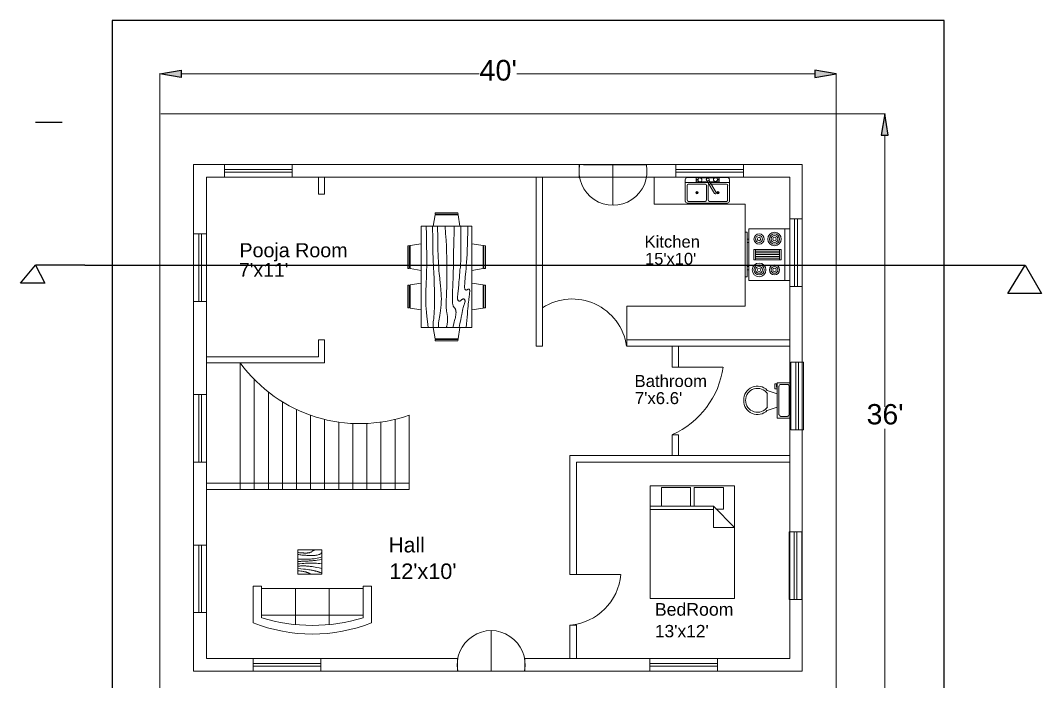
# Model space of a CAD drawing. Header units: inches. Extents: x 10096 to 11008, y 5064 to 5575.
# Drawn here: x 10095.6 to 10353.3, y 5162.3 to 5329.2 of the extents above; entities that cross this region are included whole.
import ezdxf
from ezdxf.xclip import XClip

# ---------------------------------------------------------------- set-up
doc = ezdxf.new("R2010")
doc.units = ezdxf.units.IN
doc.header["$XCLIPFRAME"] = 2
doc.layers.get('0').update_dxf_attribs({"true_color": 0xe7f0ff})
doc.styles.add('Arial$001', font='arial.ttf', dxfattribs={"height": 6.403896})

# ---------------------------------------------------------------- blocks, each defined once
blk = doc.blocks.new('MF13B4E00')
at = {"color": 7, "linetype": 'Continuous', "lineweight": 20, "true_color": 0x000007}
blk.add_lwpolyline([(0, 280.99), (209.9, 280.99), (209.9, 15.89), (0, 15.89)], close=True, dxfattribs=at)
for points in [[(0, 86.45), (209.9, 86.45), (209.9, 86.45)], [(104.9, 86.45), (104.9, 15.89), (104.9, 15.89)], [(0, 61.15), (104.06, 61.15), (104.06, 61.15)], [(0, 41.38), (104.9, 41.38), (104.9, 41.38)]]:
    blk.add_lwpolyline(points, dxfattribs=at)

msp = doc.modelspace()

# ---------------------------------------------------------------- hatches: boundary and pattern name
at = {"true_color": 0x000007}
for points in [[(10136.2, 5316.67), (10136.2, 5314.85), (10130.82, 5315.73)], [(10296.04, 5316.67), (10296.04, 5314.85), (10301.45, 5315.73)], [(10312.82, 5300.24), (10314.59, 5300.24), (10313.69, 5305.62)]]:
    msp.add_hatch(color=7, dxfattribs=at).paths.add_polyline_path(points)

# ---------------------------------------------------------------- linework, layer by layer
for p, q in [((10106.14, 5303.48), (10099.43, 5303.48)), ((10095.64, 5262.89), (10099.43, 5267.48)), ((10106.14, 5267.48), (10099.43, 5267.48)), ((10099.43, 5267.48), (10101.8, 5262.89)), ((10111.89, 5267.48), (10106.14, 5267.48)), ((10111.89, 5267.48), (10349.14, 5267.48)), ((10344.72, 5260.32), (10349.14, 5267.48)), ((10349.14, 5267.48), (10353.27, 5260.32)), ((10101.8, 5262.89), (10095.64, 5262.89)), ((10353.27, 5260.32), (10344.72, 5260.32))]:
    msp.add_line(p, q)
at = {"color": 7, "linetype": 'Continuous', "lineweight": -2, "true_color": 0x000007}
for points in [[(10136.2, 5316.67), (10136.2, 5314.85), (10130.82, 5315.73)], [(10296.04, 5316.67), (10296.04, 5314.85), (10301.45, 5315.73)], [(10312.82, 5300.24), (10314.59, 5300.24), (10313.69, 5305.62)]]:
    msp.add_lwpolyline(points, close=True, dxfattribs=at)
at = {"color": 7, "linetype": 'Continuous', "lineweight": 20, "true_color": 0x000007}
for points in [[(10130.82, 5305.65), (10130.82, 5315.83), (10130.82, 5315.83)], [(10136.2, 5315.73), (10211.42, 5315.73), (10211.42, 5315.73)], [(10296.04, 5315.73), (10220.87, 5315.73), (10220.87, 5315.73)], [(10301.45, 5305.65), (10301.45, 5315.83), (10301.45, 5315.83)], [(10130.82, 5152.18), (10130.82, 5305.62), (10130.82, 5305.62)], [(10131.09, 5305.62), (10301.45, 5305.62), (10301.45, 5305.62)], [(10301.45, 5305.62), (10301.45, 5152.18), (10301.45, 5152.18)], [(10301.45, 5305.62), (10313.78, 5305.62), (10313.78, 5305.62)], [(10313.69, 5300.24), (10313.69, 5231.7), (10313.69, 5231.7)], [(10139.34, 5292.83), (10292.9, 5292.83), (10292.9, 5292.83)], [(10139.34, 5164.97), (10139.34, 5292.83), (10139.34, 5292.83)], [(10236.62, 5292.73), (10236.62, 5289.52), (10236.62, 5289.52)], [(10236.7, 5292.73), (10236.62, 5292.73), (10236.62, 5292.73)], [(10237.68, 5292.73), (10252.58, 5292.73), (10252.58, 5292.73)], [(10245.14, 5292.73), (10245.12, 5292.75), (10245.14, 5289.52)], [(10253.69, 5292.73), (10245.14, 5292.73), (10245.14, 5292.73)], [(10292.9, 5292.83), (10292.9, 5164.97), (10292.9, 5164.97)], [(10142.55, 5289.66), (10192.91, 5289.66), (10192.91, 5289.66)], [(10142.55, 5168.18), (10142.55, 5289.66), (10142.55, 5289.66)], [(10170.81, 5285.37), (10170.81, 5289.66), (10170.81, 5289.66)], [(10170.81, 5289.66), (10170.81, 5285.37), (10172.38, 5285.37)], [(10172.38, 5285.37), (10172.38, 5289.66), (10172.38, 5289.66)], [(10192.91, 5289.66), (10209.77, 5289.66), (10209.77, 5289.66)], [(10209.77, 5289.66), (10289.72, 5289.66), (10289.72, 5289.66)], [(10225.78, 5289.66), (10225.78, 5247.01), (10225.78, 5247.01)], [(10227.39, 5289.66), (10227.39, 5248.61), (10227.39, 5248.61)], [(10245.14, 5289.52), (10245.14, 5282.58), (10245.14, 5282.58)], [(10248.65, 5248.61), (10248.65, 5257.12), (10278.51, 5257.12), (10278.51, 5282.87), (10255.54, 5282.87), (10255.54, 5289.66)], [(10263.85, 5289.56), (10274.06, 5289.56), (10274.06, 5289.56)], [(10269.01, 5288.5), (10266.1, 5288.5), (10266.1, 5289.47), (10271.9, 5289.47), (10271.94, 5288.5), (10269.57, 5288.5)], [(10289.72, 5289.66), (10289.72, 5168.18), (10289.72, 5168.18)], [(10263.39, 5283.55), (10263.39, 5289.09), (10263.39, 5289.09)], [(10263.39, 5288.33), (10274.52, 5288.33), (10274.52, 5288.33)], [(10263.85, 5283.85), (10263.85, 5287.57), (10263.85, 5287.57)], [(10264.15, 5287.87), (10268.43, 5287.87), (10268.43, 5287.87)], [(10266.61, 5289.09), (10266.31, 5289.09), (10266.31, 5288.88), (10266.61, 5288.88)], [(10268.73, 5283.85), (10268.73, 5287.57), (10268.73, 5287.57)], [(10268.93, 5288.63), (10270.75, 5285.5), (10270.75, 5285.5)], [(10269.19, 5287.57), (10269.19, 5283.85), (10269.19, 5283.85)], [(10271.18, 5285.75), (10269.36, 5288.88), (10269.36, 5288.88)], [(10269.49, 5287.87), (10273.76, 5287.87), (10273.76, 5287.87)], [(10271.39, 5289.14), (10271.69, 5289.14), (10271.69, 5288.88)], [(10271.69, 5288.88), (10271.39, 5288.88), (10271.39, 5288.88)], [(10274.06, 5287.57), (10274.06, 5283.85), (10274.06, 5283.85)], [(10274.52, 5289.09), (10274.52, 5283.55), (10274.52, 5283.55)], [(10274.06, 5283.09), (10263.85, 5283.09), (10263.85, 5283.09)], [(10268.43, 5283.55), (10264.15, 5283.55), (10264.15, 5283.55)], [(10273.76, 5283.55), (10269.49, 5283.55), (10269.49, 5283.55)], [(10206.51, 5277.28), (10206.08, 5280.16), (10200.24, 5280.16), (10199.78, 5277.28)], [(10200.32, 5280.67), (10200.24, 5280.33), (10206.05, 5280.33), (10206, 5280.67)], [(10206, 5280.67), (10200.32, 5280.67), (10200.32, 5280.67)], [(10196.77, 5277.28), (10196.77, 5251.71), (10209.55, 5251.71)], [(10209.55, 5277.28), (10196.77, 5277.28), (10196.77, 5277.28)], [(10197.99, 5277.28), (10198.07, 5275.21), (10198.12, 5273.38), (10198.12, 5271.86), (10198.17, 5270.6), (10198.17, 5269.49), (10198.17, 5268.51), (10198.17, 5267.7), (10198.17, 5266.94), (10198.12, 5266.26), (10198.12, 5265.59), (10198.12, 5265.01), (10198.07, 5264.41), (10198.07, 5263.9), (10198.04, 5263.39), (10198.04, 5262.89), (10197.99, 5262.46), (10197.99, 5262), (10197.96, 5261.57), (10197.96, 5261.18), (10197.91, 5260.77), (10197.91, 5260.34), (10197.91, 5259.91), (10197.91, 5259.45), (10197.91, 5258.98), (10197.91, 5258.47), (10197.96, 5257.89), (10197.96, 5257.25), (10198.04, 5256.44), (10198.12, 5255.56), (10198.21, 5254.45), (10198.37, 5253.18), (10198.55, 5251.71)], [(10199.61, 5277.28), (10199.69, 5273.89), (10199.73, 5271.06), (10199.81, 5268.76), (10199.86, 5266.91), (10199.91, 5265.42), (10199.99, 5264.2), (10200.02, 5263.22), (10200.02, 5262.33), (10200.07, 5261.57), (10200.11, 5260.85), (10200.11, 5260.18), (10200.11, 5259.58), (10200.11, 5259.03), (10200.11, 5258.47), (10200.11, 5258.01), (10200.11, 5257.55), (10200.11, 5257.12), (10200.07, 5256.73), (10200.07, 5256.35), (10200.02, 5256.02), (10200.02, 5255.68), (10199.99, 5255.3), (10199.99, 5254.96), (10199.94, 5254.62), (10199.91, 5254.24), (10199.91, 5253.91), (10199.86, 5253.53), (10199.81, 5253.14), (10199.81, 5252.76), (10199.81, 5252.42), (10199.78, 5252.09), (10199.78, 5251.71)], [(10200.84, 5277.28), (10200.92, 5274.15), (10200.97, 5271.66), (10201.05, 5269.65), (10201.13, 5268.08), (10201.17, 5266.91), (10201.22, 5266.02), (10201.3, 5265.3), (10201.35, 5264.74), (10201.43, 5264.2), (10201.46, 5263.68), (10201.51, 5263.22), (10201.55, 5262.79), (10201.6, 5262.38), (10201.65, 5262), (10201.68, 5261.61), (10201.73, 5261.23), (10201.73, 5260.85), (10201.76, 5260.51), (10201.81, 5260.18), (10201.81, 5259.8), (10201.81, 5259.45), (10201.84, 5259.12), (10201.84, 5258.74), (10201.81, 5258.39), (10201.81, 5258.01), (10201.81, 5257.63), (10201.76, 5257.25), (10201.73, 5256.92), (10201.68, 5256.54), (10201.65, 5256.19), (10201.6, 5255.86), (10201.55, 5255.51), (10201.51, 5255.21), (10201.46, 5254.91), (10201.43, 5254.67), (10201.38, 5254.42), (10201.35, 5254.15), (10201.3, 5253.94), (10201.25, 5253.69), (10201.22, 5253.48), (10201.17, 5253.26), (10201.13, 5253.01), (10201.13, 5252.8), (10201.08, 5252.6), (10201.08, 5252.33), (10201.13, 5252.12), (10201.13, 5251.92), (10201.22, 5251.71)], [(10202.79, 5277.28), (10202.9, 5275.46), (10203.04, 5273.77), (10203.12, 5272.2), (10203.17, 5270.8), (10203.2, 5269.49), (10203.25, 5268.3), (10203.25, 5267.21), (10203.25, 5266.18), (10203.25, 5265.25), (10203.25, 5264.41), (10203.25, 5263.6), (10203.25, 5262.89), (10203.2, 5262.16), (10203.2, 5261.53), (10203.17, 5260.94), (10203.17, 5260.39), (10203.12, 5259.83), (10203.12, 5259.33), (10203.09, 5258.82), (10203.09, 5258.39), (10203.09, 5257.93), (10203.09, 5257.55), (10203.09, 5257.16), (10203.09, 5256.83), (10203.09, 5256.54), (10203.12, 5256.27), (10203.12, 5256.02), (10203.17, 5255.78), (10203.2, 5255.56), (10203.25, 5255.35), (10203.28, 5255.18), (10203.28, 5254.96), (10203.33, 5254.8), (10203.37, 5254.62), (10203.37, 5254.45), (10203.42, 5254.29), (10203.42, 5254.12), (10203.42, 5253.94), (10203.42, 5253.74), (10203.42, 5253.56), (10203.42, 5253.36), (10203.37, 5253.14), (10203.37, 5252.93), (10203.33, 5252.71), (10203.28, 5252.55), (10203.28, 5252.38), (10203.25, 5252.2), (10203.2, 5252.09), (10203.2, 5252), (10203.17, 5251.95), (10203.17, 5251.92), (10203.17, 5251.87), (10203.17, 5251.82), (10203.17, 5251.79), (10203.17, 5251.71)], [(10205.1, 5277.28), (10205.07, 5275.41), (10205.02, 5273.77), (10204.99, 5272.32), (10204.94, 5271.06), (10204.94, 5269.95), (10204.94, 5268.98), (10204.91, 5268.08), (10204.91, 5267.32), (10204.91, 5266.61), (10204.86, 5265.97), (10204.86, 5265.34), (10204.86, 5264.79), (10204.82, 5264.25), (10204.82, 5263.73), (10204.77, 5263.22), (10204.77, 5262.76), (10204.72, 5262.24), (10204.72, 5261.78), (10204.69, 5261.27), (10204.69, 5260.8), (10204.64, 5260.39), (10204.64, 5259.96), (10204.64, 5259.53), (10204.64, 5259.2), (10204.64, 5258.85), (10204.64, 5258.52), (10204.64, 5258.27), (10204.69, 5258.01), (10204.69, 5257.79), (10204.72, 5257.59), (10204.77, 5257.41), (10204.82, 5257.25), (10204.86, 5257.12), (10204.91, 5257), (10204.99, 5256.92), (10205.02, 5256.83), (10205.07, 5256.73), (10205.15, 5256.65), (10205.2, 5256.57), (10205.29, 5256.49), (10205.32, 5256.4), (10205.37, 5256.32), (10205.4, 5256.24), (10205.45, 5256.16), (10205.48, 5256.06), (10205.53, 5255.94), (10205.53, 5255.81), (10205.53, 5255.68), (10205.58, 5255.56), (10205.58, 5255.38), (10205.53, 5255.26), (10205.53, 5255.1), (10205.53, 5254.91), (10205.48, 5254.72), (10205.45, 5254.53), (10205.4, 5254.37), (10205.37, 5254.15), (10205.32, 5253.94), (10205.24, 5253.74), (10205.15, 5253.44), (10205.07, 5253.14), (10204.99, 5252.71), (10204.91, 5252.3), (10204.77, 5251.71)], [(10206.72, 5277.28), (10206.76, 5274.83), (10206.76, 5272.75), (10206.76, 5271.06), (10206.76, 5269.7), (10206.72, 5268.56), (10206.68, 5267.67), (10206.64, 5266.91), (10206.54, 5266.23), (10206.51, 5265.55), (10206.46, 5264.96), (10206.43, 5264.36), (10206.34, 5263.77), (10206.29, 5263.27), (10206.26, 5262.76), (10206.21, 5262.29), (10206.16, 5261.86), (10206.13, 5261.45), (10206.08, 5261.07), (10206.05, 5260.72), (10206, 5260.42), (10205.96, 5260.13), (10205.96, 5259.88), (10205.91, 5259.66), (10205.91, 5259.45), (10205.91, 5259.28), (10205.91, 5259.12), (10205.91, 5258.98), (10205.91, 5258.85), (10205.96, 5258.77), (10206, 5258.69), (10206, 5258.6), (10206.05, 5258.55), (10206.08, 5258.52), (10206.16, 5258.47), (10206.21, 5258.44), (10206.26, 5258.39), (10206.34, 5258.39), (10206.38, 5258.39), (10206.46, 5258.39), (10206.54, 5258.39), (10206.59, 5258.44), (10206.68, 5258.47), (10206.72, 5258.52), (10206.81, 5258.55), (10206.84, 5258.6), (10206.94, 5258.69), (10207.02, 5258.74), (10207.06, 5258.77), (10207.14, 5258.82), (10207.19, 5258.85), (10207.27, 5258.85), (10207.32, 5258.9), (10207.4, 5258.9), (10207.44, 5258.9), (10207.52, 5258.9), (10207.57, 5258.85), (10207.6, 5258.82), (10207.65, 5258.77), (10207.73, 5258.69), (10207.73, 5258.6), (10207.78, 5258.52), (10207.82, 5258.44), (10207.82, 5258.36), (10207.82, 5258.22), (10207.78, 5258.14), (10207.73, 5258.01), (10207.7, 5257.84), (10207.65, 5257.68), (10207.6, 5257.5), (10207.52, 5257.3), (10207.44, 5257.03), (10207.35, 5256.73), (10207.27, 5256.4), (10207.19, 5255.97), (10207.11, 5255.51), (10206.97, 5254.96), (10206.84, 5254.32), (10206.72, 5253.61), (10206.54, 5252.71), (10206.34, 5251.71)], [(10208.49, 5277.28), (10208.49, 5275.59), (10208.46, 5274.02), (10208.41, 5272.62), (10208.38, 5271.36), (10208.33, 5270.2), (10208.25, 5269.14), (10208.2, 5268.22), (10208.11, 5267.32), (10208.08, 5266.53), (10208, 5265.8), (10207.95, 5265.12), (10207.87, 5264.49), (10207.82, 5263.95), (10207.78, 5263.43), (10207.73, 5263), (10207.73, 5262.62), (10207.7, 5262.33), (10207.7, 5262.08), (10207.7, 5261.86), (10207.7, 5261.7), (10207.73, 5261.53), (10207.78, 5261.45), (10207.78, 5261.35), (10207.82, 5261.27), (10207.87, 5261.23), (10207.95, 5261.18), (10208, 5261.18), (10208.03, 5261.15), (10208.11, 5261.15), (10208.16, 5261.15), (10208.2, 5261.18), (10208.28, 5261.18), (10208.33, 5261.23), (10208.38, 5261.23), (10208.41, 5261.27), (10208.49, 5261.32), (10208.54, 5261.35), (10208.58, 5261.35), (10208.63, 5261.4), (10208.66, 5261.4), (10208.71, 5261.4), (10208.76, 5261.4), (10208.79, 5261.4), (10208.84, 5261.4), (10208.88, 5261.35), (10208.93, 5261.32), (10208.93, 5261.27), (10208.96, 5261.23), (10208.96, 5261.15), (10209.01, 5261.1), (10209.01, 5261.02), (10209.01, 5260.94), (10209.01, 5260.8), (10209.01, 5260.67), (10208.96, 5260.51), (10208.96, 5260.34), (10208.93, 5260.13), (10208.93, 5259.91), (10208.88, 5259.61), (10208.84, 5259.33), (10208.79, 5258.98), (10208.76, 5258.6), (10208.66, 5258.14), (10208.63, 5257.68), (10208.58, 5257.08), (10208.49, 5256.49), (10208.46, 5255.81), (10208.41, 5255.1), (10208.33, 5254.32), (10208.25, 5253.48), (10208.2, 5252.63), (10208.11, 5251.71)], [(10209.55, 5251.71), (10209.55, 5277.28), (10209.55, 5277.28)], [(10288.46, 5276.6), (10288.46, 5263.6), (10288.46, 5263.6)], [(10279.4, 5274.02), (10278.97, 5274.02), (10278.97, 5274.02)], [(10193.75, 5266.56), (10193.75, 5272.37), (10193.37, 5272.32), (10193.37, 5266.64)], [(10193.94, 5272.42), (10196.77, 5272.83), (10196.77, 5272.83)], [(10193.94, 5272.42), (10193.94, 5266.56), (10193.94, 5266.56)], [(10209.55, 5272.83), (10212.4, 5272.42), (10212.4, 5266.56)], [(10212.56, 5266.56), (10212.56, 5272.37), (10212.56, 5272.37)], [(10212.95, 5272.32), (10212.56, 5272.37), (10212.56, 5272.37)], [(10212.95, 5272.32), (10212.95, 5266.64), (10212.95, 5266.64)], [(10278.97, 5273.13), (10279.4, 5273.13), (10279.4, 5273.13)], [(10281.14, 5268.81), (10281.14, 5271.39), (10281.14, 5271.39)], [(10287.19, 5271.39), (10287.19, 5268.81), (10287.19, 5268.81)], [(10281.14, 5270.98), (10287.19, 5270.98), (10287.19, 5270.98)], [(10287.19, 5270.55), (10281.14, 5270.55), (10281.14, 5270.55)], [(10281.14, 5270.12), (10287.19, 5270.12), (10287.19, 5270.12)], [(10287.19, 5269.65), (10281.14, 5269.65), (10281.14, 5269.65)], [(10281.14, 5269.24), (10287.19, 5269.24), (10287.19, 5269.24)], [(10193.75, 5266.56), (10193.37, 5266.64), (10193.37, 5266.64)], [(10196.77, 5266.1), (10193.94, 5266.56), (10193.94, 5266.56)], [(10209.55, 5266.1), (10212.4, 5266.56), (10212.4, 5266.56)], [(10212.56, 5266.56), (10212.95, 5266.64), (10212.95, 5266.64)], [(10278.97, 5267.07), (10279.4, 5267.07), (10279.4, 5267.07)], [(10279.4, 5266.23), (10278.97, 5266.23), (10278.97, 5266.23)], [(10193.75, 5256.65), (10193.75, 5262.41), (10193.37, 5262.38), (10193.37, 5256.7)], [(10193.94, 5262.46), (10196.77, 5262.92), (10196.77, 5262.92)], [(10193.94, 5262.46), (10193.94, 5256.62), (10193.94, 5256.62)], [(10212.4, 5262.46), (10209.55, 5262.92), (10209.55, 5262.92)], [(10212.4, 5262.46), (10212.4, 5256.62), (10212.4, 5256.62)], [(10212.56, 5256.65), (10212.56, 5262.41), (10212.95, 5262.38), (10212.95, 5256.7)], [(10227.39, 5247.01), (10227.39, 5259.8), (10227.39, 5259.8)], [(10193.75, 5256.65), (10193.37, 5256.7), (10193.37, 5256.7)], [(10196.77, 5256.16), (10193.94, 5256.62), (10193.94, 5256.62)], [(10209.55, 5256.16), (10212.4, 5256.62), (10212.4, 5256.62)], [(10212.56, 5256.65), (10212.95, 5256.7), (10212.95, 5256.7)], [(10199.78, 5251.74), (10200.24, 5248.86), (10200.24, 5248.86)], [(10206.08, 5248.86), (10206.51, 5251.74), (10206.51, 5251.74)], [(10170.81, 5244.33), (10170.81, 5248.61), (10170.81, 5248.61)], [(10170.81, 5244.33), (10170.81, 5248.61), (10172.38, 5248.61)], [(10172.38, 5242.77), (10172.38, 5248.61), (10172.38, 5248.61)], [(10206.08, 5248.86), (10200.24, 5248.86), (10200.24, 5248.86)], [(10200.24, 5248.69), (10206.05, 5248.69), (10206, 5248.36), (10200.32, 5248.36)], [(10200.24, 5248.69), (10200.32, 5248.36), (10200.32, 5248.36)], [(10227.39, 5248.61), (10227.39, 5247.01), (10227.39, 5247.01)], [(10248.65, 5248.61), (10289.72, 5248.61), (10289.72, 5248.61)], [(10248.65, 5247.01), (10248.65, 5248.61), (10248.65, 5248.61)], [(10225.78, 5247.01), (10227.39, 5247.01), (10227.39, 5247.01)], [(10248.65, 5247.01), (10289.72, 5247.01), (10289.72, 5247.01)], [(10260.08, 5241.71), (10260.08, 5247.01), (10260.08, 5247.01)], [(10260.08, 5241.71), (10261.7, 5241.71), (10261.7, 5247.01)], [(10261.7, 5241.71), (10261.7, 5247.01), (10261.7, 5247.01)], [(10142.55, 5244.33), (10170.81, 5244.33), (10170.81, 5244.33)], [(10142.55, 5242.77), (10172.38, 5242.77), (10172.38, 5242.77)], [(10151.07, 5242.77), (10151.07, 5210.79), (10151.07, 5210.79)], [(10260.08, 5241.71), (10272.86, 5241.71), (10272.86, 5241.71)], [(10154.63, 5238.57), (10154.63, 5210.79), (10154.63, 5210.79)], [(10158.19, 5235.39), (10158.19, 5210.79), (10158.19, 5210.79)], [(10286.6, 5234.98), (10284.05, 5235.82), (10284.05, 5235.82)], [(10285.95, 5236.24), (10285.95, 5237.51), (10285.95, 5237.51)], [(10285.95, 5237.51), (10286.38, 5237.51), (10286.38, 5237.51)], [(10286.6, 5236.24), (10285.95, 5236.24), (10285.95, 5236.24)], [(10286.38, 5237.51), (10286.38, 5236.67), (10286.38, 5236.67)], [(10286.38, 5236.67), (10286.6, 5236.67), (10286.6, 5236.67)], [(10287.01, 5236.88), (10287.01, 5229.69), (10287.01, 5229.69)], [(10289.13, 5237.3), (10287.44, 5237.3), (10287.44, 5237.3)], [(10289.56, 5229.69), (10289.56, 5236.88), (10289.56, 5236.88)], [(10161.74, 5232.95), (10161.74, 5210.79), (10161.74, 5210.79)], [(10284.05, 5231.59), (10284.05, 5234.98), (10284.05, 5234.98)], [(10165.3, 5230.99), (10165.3, 5210.79), (10165.3, 5210.79)], [(10286.6, 5231.59), (10284.05, 5230.75), (10284.05, 5230.75)], [(10168.86, 5229.55), (10168.86, 5210.79), (10168.86, 5210.79)], [(10172.38, 5210.79), (10172.38, 5228.5), (10172.38, 5228.5)], [(10172.38, 5228.5), (10172.38, 5210.79), (10172.38, 5210.79)], [(10175.94, 5227.82), (10175.94, 5210.79), (10175.94, 5210.79)], [(10179.49, 5227.47), (10179.49, 5210.79), (10179.49, 5210.79)], [(10183.05, 5227.47), (10183.05, 5210.79), (10183.05, 5210.79)], [(10186.61, 5227.82), (10186.61, 5210.79), (10186.61, 5210.79)], [(10190.17, 5228.5), (10190.17, 5210.79), (10190.17, 5210.79)], [(10193.72, 5229.55), (10193.72, 5210.79), (10193.72, 5210.79)], [(10287.44, 5229.26), (10289.13, 5229.26), (10289.13, 5229.26)], [(10313.69, 5157.59), (10313.69, 5226.13), (10313.69, 5226.13)], [(10289.72, 5219.35), (10260.08, 5219.35), (10260.08, 5224.64)], [(10260.08, 5224.64), (10261.7, 5224.64), (10261.7, 5224.64)], [(10261.7, 5219.35), (10261.7, 5224.64), (10261.7, 5224.64)], [(10261.7, 5219.35), (10261.7, 5224.64), (10261.7, 5224.64)], [(10234.29, 5219.35), (10234.29, 5189.35), (10234.29, 5189.35)], [(10289.72, 5219.35), (10234.29, 5219.35), (10234.29, 5219.35)], [(10235.91, 5217.74), (10235.91, 5189.35), (10235.91, 5189.35)], [(10289.72, 5217.74), (10235.91, 5217.74), (10235.91, 5217.74)], [(10185.17, 5212.4), (10142.55, 5212.4), (10142.55, 5212.4)], [(10185.17, 5212.4), (10193.72, 5212.4), (10193.72, 5212.4)], [(10185.17, 5210.79), (10142.55, 5210.79), (10142.55, 5210.79)], [(10185.17, 5210.79), (10193.72, 5210.79), (10193.72, 5210.79)], [(10275.84, 5183.3), (10254.53, 5183.3), (10254.53, 5211.72)], [(10254.53, 5211.72), (10275.84, 5211.72), (10275.84, 5183.3)], [(10257.36, 5206.59), (10257.36, 5211.31), (10264.74, 5211.31), (10264.74, 5206.59)], [(10265.59, 5206.59), (10265.59, 5211.31), (10273, 5211.31), (10273, 5205.88), (10271.13, 5205.88)], [(10254.53, 5206.59), (10270.47, 5206.59), (10270.47, 5206.59)], [(10270.47, 5205.75), (10254.53, 5205.75), (10254.53, 5205.75)], [(10165.6, 5189.4), (10165.6, 5195.54), (10171.7, 5195.54), (10171.7, 5189.4)], [(10165.6, 5194.95), (10165.85, 5194.91), (10166.06, 5194.86), (10166.28, 5194.86), (10166.44, 5194.83), (10166.61, 5194.83), (10166.79, 5194.78), (10166.91, 5194.78), (10167.04, 5194.78), (10167.17, 5194.75), (10167.29, 5194.75), (10167.42, 5194.75), (10167.55, 5194.75), (10167.63, 5194.75), (10167.77, 5194.75), (10167.88, 5194.75), (10167.96, 5194.75), (10168.1, 5194.78), (10168.23, 5194.78), (10168.31, 5194.78), (10168.43, 5194.83), (10168.56, 5194.86), (10168.69, 5194.91), (10168.82, 5194.95), (10168.94, 5195), (10169.07, 5195.03), (10169.2, 5195.13), (10169.32, 5195.21), (10169.45, 5195.29), (10169.54, 5195.33), (10169.67, 5195.43), (10169.75, 5195.46), (10169.78, 5195.54)], [(10165.6, 5194.37), (10165.85, 5194.37), (10166.14, 5194.32), (10166.41, 5194.32), (10166.66, 5194.27), (10166.95, 5194.27), (10167.2, 5194.27), (10167.47, 5194.23), (10167.67, 5194.23), (10167.93, 5194.18), (10168.1, 5194.18), (10168.31, 5194.18), (10168.53, 5194.15), (10168.69, 5194.15), (10168.86, 5194.15), (10169.07, 5194.15), (10169.24, 5194.15), (10169.45, 5194.15), (10169.62, 5194.15), (10169.83, 5194.18), (10170, 5194.18), (10170.21, 5194.23), (10170.38, 5194.27), (10170.54, 5194.27), (10170.73, 5194.32), (10170.89, 5194.37), (10171.06, 5194.4), (10171.19, 5194.48), (10171.32, 5194.53), (10171.41, 5194.61), (10171.52, 5194.7), (10171.6, 5194.83), (10171.7, 5194.95)], [(10171.7, 5193.77), (10171.27, 5193.64), (10170.89, 5193.56), (10170.51, 5193.47), (10170.13, 5193.42), (10169.78, 5193.34), (10169.45, 5193.31), (10169.16, 5193.31), (10168.86, 5193.26), (10168.56, 5193.26), (10168.31, 5193.21), (10168.05, 5193.21), (10167.8, 5193.21), (10167.58, 5193.21), (10167.37, 5193.18), (10167.17, 5193.18), (10166.95, 5193.18), (10166.79, 5193.18), (10166.61, 5193.18), (10166.44, 5193.18), (10166.28, 5193.18), (10166.11, 5193.18), (10165.93, 5193.18), (10165.76, 5193.18), (10165.6, 5193.21)], [(10171.7, 5193.21), (10171.06, 5193.09), (10170.51, 5193.01), (10170.05, 5192.91), (10169.62, 5192.88), (10169.29, 5192.83), (10168.99, 5192.83), (10168.69, 5192.8), (10168.48, 5192.8), (10168.23, 5192.75), (10168.01, 5192.75), (10167.85, 5192.75), (10167.63, 5192.75), (10167.47, 5192.71), (10167.29, 5192.71), (10167.17, 5192.71), (10166.99, 5192.71), (10166.82, 5192.71), (10166.71, 5192.71), (10166.52, 5192.71), (10166.36, 5192.66), (10166.19, 5192.66), (10165.98, 5192.66), (10165.81, 5192.63), (10165.6, 5192.63)], [(10165.6, 5192.03), (10166.14, 5192.07), (10166.71, 5192.12), (10167.17, 5192.15), (10167.58, 5192.2), (10167.96, 5192.2), (10168.31, 5192.2), (10168.61, 5192.25), (10168.91, 5192.25), (10169.2, 5192.25), (10169.45, 5192.25), (10169.7, 5192.25), (10170, 5192.2), (10170.35, 5192.2), (10170.73, 5192.15), (10171.19, 5192.12), (10171.7, 5192.03)], [(10171.7, 5190.89), (10171.02, 5191.01), (10170.46, 5191.14), (10169.97, 5191.22), (10169.59, 5191.31), (10169.24, 5191.36), (10168.94, 5191.39), (10168.73, 5191.39), (10168.53, 5191.44), (10168.34, 5191.44), (10168.18, 5191.47), (10168.05, 5191.47), (10167.93, 5191.47), (10167.8, 5191.47), (10167.67, 5191.52), (10167.55, 5191.52), (10167.37, 5191.52), (10167.2, 5191.52), (10166.99, 5191.52), (10166.79, 5191.52), (10166.57, 5191.52), (10166.31, 5191.52), (10166.11, 5191.47), (10165.85, 5191.47), (10165.6, 5191.44)], [(10165.6, 5190.89), (10166.36, 5190.79), (10167.04, 5190.71), (10167.58, 5190.68), (10168.05, 5190.59), (10168.43, 5190.55), (10168.73, 5190.51), (10168.99, 5190.46), (10169.24, 5190.41), (10169.4, 5190.38), (10169.62, 5190.33), (10169.78, 5190.3), (10169.97, 5190.25), (10170.08, 5190.21), (10170.21, 5190.16), (10170.38, 5190.16), (10170.51, 5190.13), (10170.64, 5190.08), (10170.76, 5190.03), (10170.89, 5189.95), (10171.06, 5189.92), (10171.19, 5189.87), (10171.36, 5189.83), (10171.52, 5189.78), (10171.7, 5189.7)], [(10165.6, 5190.3), (10166.03, 5190.25), (10166.41, 5190.21), (10166.71, 5190.16), (10166.95, 5190.13), (10167.17, 5190.08), (10167.34, 5190.03), (10167.5, 5190.03), (10167.63, 5190), (10167.72, 5189.95), (10167.85, 5189.92), (10167.93, 5189.87), (10168.05, 5189.87), (10168.15, 5189.83), (10168.23, 5189.78), (10168.31, 5189.73), (10168.34, 5189.7), (10168.43, 5189.65), (10168.53, 5189.65), (10168.61, 5189.62), (10168.64, 5189.57), (10168.73, 5189.54), (10168.77, 5189.49), (10168.82, 5189.45), (10168.86, 5189.4)], [(10165.6, 5189.4), (10171.7, 5189.4), (10171.7, 5189.4)], [(10234.29, 5189.35), (10235.91, 5189.35), (10235.91, 5189.35)], [(10234.29, 5189.35), (10247.07, 5189.35), (10247.07, 5189.35)], [(10154.38, 5177.16), (10154.38, 5186.39), (10156.5, 5186.39), (10156.5, 5178.39)], [(10182.08, 5178.39), (10182.08, 5186.39), (10184.19, 5186.39), (10184.19, 5177.16)], [(10182.08, 5185.85), (10156.5, 5185.85), (10156.5, 5185.85)], [(10165.05, 5185.85), (10165.05, 5176.65), (10165.05, 5176.65)], [(10173.56, 5185.85), (10173.56, 5176.65), (10173.56, 5176.65)], [(10182.08, 5179.06), (10156.5, 5179.06), (10156.5, 5179.06)], [(10234.29, 5176.57), (10234.29, 5168.18), (10234.29, 5168.18)], [(10234.29, 5168.18), (10234.29, 5176.57), (10235.91, 5176.57)], [(10235.1, 5176.57), (10235.08, 5176.58), (10235.08, 5176.58)], [(10235.91, 5176.57), (10235.91, 5168.18), (10235.91, 5168.18)], [(10214.38, 5164.97), (10214.38, 5166.57), (10214.38, 5175.18)], [(10205.88, 5168.18), (10142.55, 5168.18), (10142.55, 5168.18)], [(10193.89, 5168.18), (10205.88, 5168.18), (10205.88, 5164.97)], [(10289.72, 5168.18), (10222.9, 5168.18), (10222.9, 5168.18)], [(10222.9, 5164.97), (10222.9, 5168.18), (10222.9, 5168.18)], [(10205.88, 5164.97), (10139.34, 5164.97), (10139.34, 5164.97)], [(10205.88, 5164.97), (10222.9, 5164.97), (10222.9, 5164.97)], [(10292.9, 5164.97), (10222.9, 5164.97), (10222.9, 5164.97)]]:
    msp.add_lwpolyline(points, dxfattribs=at)
at = {"color": 80, "linetype": 'Continuous', "lineweight": 20, "true_color": 0x000050}
for points in [[(10147.17, 5292.83), (10164.24, 5292.83), (10164.24, 5289.66), (10147.17, 5289.66)], [(10260.97, 5292.83), (10278.04, 5292.83), (10278.04, 5289.66), (10260.97, 5289.66)], [(10292.9, 5279.15), (10292.9, 5262.08), (10289.72, 5262.08), (10289.72, 5279.15)], [(10142.55, 5275.33), (10142.55, 5258.31), (10139.34, 5258.31), (10139.34, 5275.33)], [(10293.2, 5242.94), (10293.2, 5225.87), (10289.99, 5225.87), (10289.99, 5242.94)], [(10142.55, 5234.8), (10142.55, 5217.74), (10139.34, 5217.74), (10139.34, 5234.8)], [(10292.82, 5200.12), (10292.82, 5183.05), (10289.61, 5183.05), (10289.61, 5200.12)], [(10142.55, 5196.77), (10142.55, 5179.74), (10139.34, 5179.74), (10139.34, 5196.77)], [(10154.33, 5168.18), (10171.41, 5168.18), (10171.41, 5164.97), (10154.33, 5164.97)], [(10254.45, 5168.18), (10271.47, 5168.18), (10271.47, 5164.97), (10254.45, 5164.97)]]:
    msp.add_lwpolyline(points, close=True, dxfattribs=at)
for points in [[(10147.17, 5291.59), (10164.24, 5291.59), (10164.24, 5291.59)], [(10147.17, 5290.88), (10164.24, 5290.88), (10164.24, 5290.88)], [(10260.97, 5291.59), (10278.04, 5291.59), (10278.04, 5291.59)], [(10260.97, 5290.88), (10278.04, 5290.88), (10278.04, 5290.88)], [(10290.96, 5279.15), (10290.96, 5262.08), (10290.96, 5262.08)], [(10291.67, 5279.15), (10291.67, 5262.08), (10291.67, 5262.08)], [(10140.62, 5275.33), (10140.62, 5258.31), (10140.62, 5258.31)], [(10141.3, 5275.33), (10141.3, 5258.31), (10141.3, 5258.31)], [(10291.24, 5242.94), (10291.24, 5225.87), (10291.24, 5225.87)], [(10291.92, 5242.94), (10291.92, 5225.87), (10291.92, 5225.87)], [(10140.62, 5234.8), (10140.62, 5217.74), (10140.62, 5217.74)], [(10141.3, 5234.8), (10141.3, 5217.74), (10141.3, 5217.74)], [(10290.86, 5200.12), (10290.86, 5183.05), (10290.86, 5183.05)], [(10291.54, 5200.12), (10291.54, 5183.05), (10291.54, 5183.05)], [(10140.62, 5196.77), (10140.62, 5179.74), (10140.62, 5179.74)], [(10141.3, 5196.77), (10141.3, 5179.74), (10141.3, 5179.74)], [(10154.33, 5166.92), (10171.41, 5166.92), (10171.41, 5166.92)], [(10154.33, 5166.24), (10171.41, 5166.24), (10171.41, 5166.24)], [(10254.45, 5166.92), (10271.47, 5166.92), (10271.47, 5166.92)], [(10254.45, 5166.24), (10271.47, 5166.24), (10271.47, 5166.24)]]:
    msp.add_lwpolyline(points, dxfattribs=at)
at = {"color": 7, "linetype": 'Continuous', "lineweight": 20, "true_color": 0x000007}
for points in [[(10279.4, 5276.6), (10289.77, 5276.6), (10289.77, 5263.6), (10279.4, 5263.6)], [(10278.51, 5275.76), (10278.97, 5275.76), (10278.97, 5264.49), (10278.51, 5264.49)], [(10280.66, 5271.39), (10287.6, 5271.39), (10287.6, 5268.81), (10280.66, 5268.81)], [(10286.6, 5228.83), (10289.99, 5228.83), (10289.99, 5237.73), (10286.6, 5237.73)], [(10270.47, 5201.18), (10275.84, 5201.18), (10270.47, 5206.59)]]:
    msp.add_lwpolyline(points, close=True, dxfattribs=at)
for points, knots in [([(10236.73, 5292.75), (10236.09, 5289.36), (10237.53, 5285.92), (10240.41, 5284.01), (10240.41, 5284.01), (10243.29, 5282.1), (10247.02, 5282.1), (10249.9, 5284.01), (10249.9, 5284.01), (10252.76, 5285.92), (10254.22, 5289.36), (10253.58, 5292.75)], [0, 0, 0, 0, 0.083333, 0.083333, 0.083333, 0.083334, 0.166667, 0.166667, 0.166667, 0.166668, 1, 1, 1, 1]), ([(10267.57, 5288.99), (10267.57, 5289.26), (10267.36, 5289.47), (10267.09, 5289.47), (10267.09, 5289.47), (10266.83, 5289.47), (10266.59, 5289.26), (10266.61, 5288.99), (10266.61, 5288.99), (10266.61, 5288.71), (10266.83, 5288.5), (10267.09, 5288.5), (10267.09, 5288.5), (10267.36, 5288.5), (10267.59, 5288.73), (10267.57, 5288.99)], [0, 0, 0, 0, 0.0625, 0.0625, 0.0625, 0.062501, 0.125, 0.125, 0.125, 0.125001, 0.1875, 0.1875, 0.1875, 0.187501, 1, 1, 1, 1]), ([(10269.41, 5289.04), (10269.39, 5289.24), (10269.24, 5289.39), (10269.04, 5289.39), (10269.04, 5289.39), (10268.84, 5289.39), (10268.68, 5289.23), (10268.68, 5289.03), (10268.68, 5289.03), (10268.68, 5288.83), (10268.84, 5288.68), (10269.04, 5288.68), (10269.04, 5288.68), (10269.24, 5288.68), (10269.41, 5288.83), (10269.41, 5289.04)], [0, 0, 0, 0, 0.0625, 0.0625, 0.0625, 0.062501, 0.125, 0.125, 0.125, 0.125001, 0.1875, 0.1875, 0.1875, 0.187501, 1, 1, 1, 1]), ([(10271.47, 5289.04), (10271.47, 5289.31), (10271.26, 5289.52), (10270.98, 5289.52), (10270.98, 5289.52), (10270.71, 5289.52), (10270.5, 5289.31), (10270.5, 5289.03), (10270.5, 5289.03), (10270.5, 5288.76), (10270.71, 5288.55), (10271, 5288.55), (10271, 5288.55), (10271.26, 5288.55), (10271.47, 5288.76), (10271.47, 5289.04)], [0, 0, 0, 0, 0.0625, 0.0625, 0.0625, 0.062501, 0.125, 0.125, 0.125, 0.125001, 0.1875, 0.1875, 0.1875, 0.187501, 1, 1, 1, 1]), ([(10266.64, 5285.73), (10266.64, 5285.9), (10266.51, 5286.05), (10266.33, 5286.05), (10266.33, 5286.05), (10266.15, 5286.05), (10266.02, 5285.9), (10266.02, 5285.73), (10266.02, 5285.73), (10266.02, 5285.55), (10266.15, 5285.42), (10266.33, 5285.42), (10266.33, 5285.42), (10266.51, 5285.42), (10266.64, 5285.55), (10266.64, 5285.73)], [0, 0, 0, 0, 0.0625, 0.0625, 0.0625, 0.062501, 0.125, 0.125, 0.125, 0.125001, 0.1875, 0.1875, 0.1875, 0.187501, 1, 1, 1, 1]), ([(10266.48, 5285.73), (10266.48, 5285.82), (10266.41, 5285.88), (10266.33, 5285.88), (10266.33, 5285.88), (10266.25, 5285.88), (10266.18, 5285.82), (10266.18, 5285.73), (10266.18, 5285.73), (10266.18, 5285.65), (10266.25, 5285.59), (10266.33, 5285.59), (10266.33, 5285.59), (10266.41, 5285.59), (10266.48, 5285.65), (10266.48, 5285.73)], [0, 0, 0, 0, 0.0625, 0.0625, 0.0625, 0.062501, 0.125, 0.125, 0.125, 0.125001, 0.1875, 0.1875, 0.1875, 0.187501, 1, 1, 1, 1]), ([(10270.78, 5285.54), (10270.85, 5285.42), (10271, 5285.39), (10271.11, 5285.44), (10271.11, 5285.44), (10271.21, 5285.5), (10271.26, 5285.65), (10271.19, 5285.77)], [0, 0, 0, 0, 0.125, 0.125, 0.125, 0.125001, 1, 1, 1, 1]), ([(10271.94, 5285.73), (10271.94, 5285.9), (10271.81, 5286.05), (10271.62, 5286.05), (10271.62, 5286.05), (10271.44, 5286.05), (10271.31, 5285.9), (10271.31, 5285.73), (10271.31, 5285.73), (10271.31, 5285.55), (10271.44, 5285.42), (10271.62, 5285.42), (10271.62, 5285.42), (10271.81, 5285.42), (10271.94, 5285.55), (10271.94, 5285.73)], [0, 0, 0, 0, 0.0625, 0.0625, 0.0625, 0.062501, 0.125, 0.125, 0.125, 0.125001, 0.1875, 0.1875, 0.1875, 0.187501, 1, 1, 1, 1]), ([(10271.77, 5285.73), (10271.77, 5285.82), (10271.71, 5285.88), (10271.62, 5285.88), (10271.62, 5285.88), (10271.54, 5285.88), (10271.47, 5285.82), (10271.47, 5285.73), (10271.47, 5285.73), (10271.47, 5285.65), (10271.54, 5285.59), (10271.62, 5285.59), (10271.62, 5285.59), (10271.71, 5285.59), (10271.77, 5285.65), (10271.77, 5285.73)], [0, 0, 0, 0, 0.0625, 0.0625, 0.0625, 0.062501, 0.125, 0.125, 0.125, 0.125001, 0.1875, 0.1875, 0.1875, 0.187501, 1, 1, 1, 1]), ([(10282, 5272.75), (10282.71, 5272.75), (10283.29, 5273.33), (10283.29, 5274.04), (10283.29, 5274.04), (10283.29, 5274.75), (10282.71, 5275.33), (10282, 5275.33), (10282, 5275.33), (10281.28, 5275.33), (10280.71, 5274.75), (10280.71, 5274.04), (10280.71, 5274.04), (10280.71, 5273.33), (10281.28, 5272.75), (10282, 5272.75)], [0, 0, 0, 0, 0.0625, 0.0625, 0.0625, 0.062501, 0.125, 0.125, 0.125, 0.125001, 0.1875, 0.1875, 0.1875, 0.187501, 1, 1, 1, 1]), ([(10282, 5273.18), (10282.48, 5273.18), (10282.87, 5273.56), (10282.87, 5274.04), (10282.87, 5274.04), (10282.87, 5274.52), (10282.48, 5274.92), (10282, 5274.92), (10282, 5274.92), (10281.52, 5274.92), (10281.14, 5274.52), (10281.14, 5274.04), (10281.14, 5274.04), (10281.14, 5273.56), (10281.52, 5273.18), (10282, 5273.18)], [0, 0, 0, 0, 0.0625, 0.0625, 0.0625, 0.062501, 0.125, 0.125, 0.125, 0.125001, 0.1875, 0.1875, 0.1875, 0.187501, 1, 1, 1, 1]), ([(10282, 5273.59), (10282.24, 5273.59), (10282.44, 5273.79), (10282.44, 5274.04), (10282.44, 5274.04), (10282.44, 5274.29), (10282.24, 5274.49), (10282, 5274.49), (10282, 5274.49), (10281.75, 5274.49), (10281.55, 5274.29), (10281.55, 5274.04), (10281.55, 5274.04), (10281.55, 5273.79), (10281.75, 5273.59), (10282, 5273.59)], [0, 0, 0, 0, 0.0625, 0.0625, 0.0625, 0.062501, 0.125, 0.125, 0.125, 0.125001, 0.1875, 0.1875, 0.1875, 0.187501, 1, 1, 1, 1]), ([(10285.9, 5272.32), (10286.84, 5272.32), (10287.6, 5273.1), (10287.6, 5274.04), (10287.6, 5274.04), (10287.6, 5274.98), (10286.84, 5275.76), (10285.9, 5275.76), (10285.9, 5275.76), (10284.94, 5275.76), (10284.18, 5274.98), (10284.18, 5274.04), (10284.18, 5274.04), (10284.18, 5273.1), (10284.94, 5272.32), (10285.9, 5272.32)], [0, 0, 0, 0, 0.0625, 0.0625, 0.0625, 0.062501, 0.125, 0.125, 0.125, 0.125001, 0.1875, 0.1875, 0.1875, 0.187501, 1, 1, 1, 1]), ([(10285.9, 5272.75), (10286.61, 5272.75), (10287.19, 5273.33), (10287.19, 5274.04), (10287.19, 5274.04), (10287.19, 5274.75), (10286.61, 5275.33), (10285.9, 5275.33), (10285.9, 5275.33), (10285.19, 5275.33), (10284.61, 5274.75), (10284.61, 5274.04), (10284.61, 5274.04), (10284.61, 5273.33), (10285.19, 5272.75), (10285.9, 5272.75)], [0, 0, 0, 0, 0.0625, 0.0625, 0.0625, 0.062501, 0.125, 0.125, 0.125, 0.125001, 0.1875, 0.1875, 0.1875, 0.187501, 1, 1, 1, 1]), ([(10285.9, 5273.18), (10286.38, 5273.18), (10286.76, 5273.56), (10286.76, 5274.04), (10286.76, 5274.04), (10286.76, 5274.52), (10286.38, 5274.92), (10285.9, 5274.92), (10285.9, 5274.92), (10285.42, 5274.92), (10285.02, 5274.52), (10285.02, 5274.04), (10285.02, 5274.04), (10285.02, 5273.56), (10285.42, 5273.18), (10285.9, 5273.18)], [0, 0, 0, 0, 0.0625, 0.0625, 0.0625, 0.062501, 0.125, 0.125, 0.125, 0.125001, 0.1875, 0.1875, 0.1875, 0.187501, 1, 1, 1, 1]), ([(10285.9, 5273.59), (10286.13, 5273.59), (10286.35, 5273.79), (10286.35, 5274.04), (10286.35, 5274.04), (10286.35, 5274.29), (10286.13, 5274.49), (10285.9, 5274.49), (10285.9, 5274.49), (10285.65, 5274.49), (10285.45, 5274.29), (10285.45, 5274.04), (10285.45, 5274.04), (10285.45, 5273.79), (10285.65, 5273.59), (10285.9, 5273.59)], [0, 0, 0, 0, 0.0625, 0.0625, 0.0625, 0.062501, 0.125, 0.125, 0.125, 0.125001, 0.1875, 0.1875, 0.1875, 0.187501, 1, 1, 1, 1]), ([(10282, 5264.53), (10282.94, 5264.53), (10283.72, 5265.3), (10283.72, 5266.25), (10283.72, 5266.25), (10283.72, 5267.19), (10282.94, 5267.97), (10282, 5267.97), (10282, 5267.97), (10281.05, 5267.97), (10280.28, 5267.19), (10280.28, 5266.25), (10280.28, 5266.25), (10280.28, 5265.3), (10281.05, 5264.53), (10282, 5264.53)], [0, 0, 0, 0, 0.0625, 0.0625, 0.0625, 0.062501, 0.125, 0.125, 0.125, 0.125001, 0.1875, 0.1875, 0.1875, 0.187501, 1, 1, 1, 1]), ([(10282, 5264.96), (10282.71, 5264.96), (10283.29, 5265.54), (10283.29, 5266.25), (10283.29, 5266.25), (10283.29, 5266.96), (10282.71, 5267.54), (10282, 5267.54), (10282, 5267.54), (10281.28, 5267.54), (10280.71, 5266.96), (10280.71, 5266.25), (10280.71, 5266.25), (10280.71, 5265.54), (10281.28, 5264.96), (10282, 5264.96)], [0, 0, 0, 0, 0.0625, 0.0625, 0.0625, 0.062501, 0.125, 0.125, 0.125, 0.125001, 0.1875, 0.1875, 0.1875, 0.187501, 1, 1, 1, 1]), ([(10282, 5265.39), (10282.48, 5265.39), (10282.87, 5265.77), (10282.87, 5266.25), (10282.87, 5266.25), (10282.87, 5266.73), (10282.48, 5267.12), (10282, 5267.12), (10282, 5267.12), (10281.52, 5267.12), (10281.14, 5266.73), (10281.14, 5266.25), (10281.14, 5266.25), (10281.14, 5265.77), (10281.52, 5265.39), (10282, 5265.39)], [0, 0, 0, 0, 0.0625, 0.0625, 0.0625, 0.062501, 0.125, 0.125, 0.125, 0.125001, 0.1875, 0.1875, 0.1875, 0.187501, 1, 1, 1, 1]), ([(10282, 5265.8), (10282.24, 5265.8), (10282.44, 5266), (10282.44, 5266.25), (10282.44, 5266.25), (10282.44, 5266.5), (10282.24, 5266.69), (10282, 5266.69), (10282, 5266.69), (10281.75, 5266.69), (10281.55, 5266.5), (10281.55, 5266.25), (10281.55, 5266.25), (10281.55, 5266), (10281.75, 5265.8), (10282, 5265.8)], [0, 0, 0, 0, 0.0625, 0.0625, 0.0625, 0.062501, 0.125, 0.125, 0.125, 0.125001, 0.1875, 0.1875, 0.1875, 0.187501, 1, 1, 1, 1]), ([(10285.9, 5264.96), (10286.61, 5264.96), (10287.19, 5265.54), (10287.19, 5266.25), (10287.19, 5266.25), (10287.19, 5266.96), (10286.61, 5267.54), (10285.9, 5267.54), (10285.9, 5267.54), (10285.19, 5267.54), (10284.61, 5266.96), (10284.61, 5266.25), (10284.61, 5266.25), (10284.61, 5265.54), (10285.19, 5264.96), (10285.9, 5264.96)], [0, 0, 0, 0, 0.0625, 0.0625, 0.0625, 0.062501, 0.125, 0.125, 0.125, 0.125001, 0.1875, 0.1875, 0.1875, 0.187501, 1, 1, 1, 1]), ([(10285.9, 5265.39), (10286.38, 5265.39), (10286.76, 5265.77), (10286.76, 5266.25), (10286.76, 5266.25), (10286.76, 5266.73), (10286.38, 5267.12), (10285.9, 5267.12), (10285.9, 5267.12), (10285.42, 5267.12), (10285.02, 5266.73), (10285.02, 5266.25), (10285.02, 5266.25), (10285.02, 5265.77), (10285.42, 5265.39), (10285.9, 5265.39)], [0, 0, 0, 0, 0.0625, 0.0625, 0.0625, 0.062501, 0.125, 0.125, 0.125, 0.125001, 0.1875, 0.1875, 0.1875, 0.187501, 1, 1, 1, 1]), ([(10285.9, 5265.8), (10286.13, 5265.8), (10286.35, 5266), (10286.35, 5266.25), (10286.35, 5266.25), (10286.35, 5266.5), (10286.13, 5266.69), (10285.9, 5266.69), (10285.9, 5266.69), (10285.65, 5266.69), (10285.45, 5266.5), (10285.45, 5266.25), (10285.45, 5266.25), (10285.45, 5266), (10285.65, 5265.8), (10285.9, 5265.8)], [0, 0, 0, 0, 0.0625, 0.0625, 0.0625, 0.062501, 0.125, 0.125, 0.125, 0.125001, 0.1875, 0.1875, 0.1875, 0.187501, 1, 1, 1, 1]), ([(10248.55, 5247.02), (10247.88, 5251.69), (10244.89, 5255.69), (10240.59, 5257.66), (10240.59, 5257.66), (10236.3, 5259.61), (10231.31, 5259.25), (10227.35, 5256.69)], [0, 0, 0, 0, 0.125, 0.125, 0.125, 0.125001, 1, 1, 1, 1]), ([(10284.06, 5235.84), (10283.09, 5236.88), (10281.55, 5237.21), (10280.23, 5236.65), (10280.23, 5236.65), (10278.9, 5236.07), (10278.09, 5234.75), (10278.17, 5233.31)], [0, 0, 0, 0, 0.125, 0.125, 0.125, 0.125001, 1, 1, 1, 1]), ([(10284.11, 5235.01), (10283.37, 5236.11), (10282, 5236.59), (10280.72, 5236.19), (10280.72, 5236.19), (10279.47, 5235.81), (10278.59, 5234.63), (10278.59, 5233.31)], [0, 0, 0, 0, 0.125, 0.125, 0.125, 0.125001, 1, 1, 1, 1]), ([(10287.47, 5237.35), (10287.36, 5237.36), (10287.24, 5237.31), (10287.16, 5237.25), (10287.16, 5237.25), (10287.09, 5237.16), (10287.04, 5237.05), (10287.06, 5236.93)], [0, 0, 0, 0, 0.125, 0.125, 0.125, 0.125001, 1, 1, 1, 1]), ([(10289.56, 5236.93), (10289.57, 5237.05), (10289.54, 5237.16), (10289.46, 5237.25), (10289.46, 5237.25), (10289.37, 5237.31), (10289.26, 5237.36), (10289.14, 5237.35)], [0, 0, 0, 0, 0.125, 0.125, 0.125, 0.125001, 1, 1, 1, 1]), ([(10278.17, 5233.33), (10278.09, 5231.9), (10278.9, 5230.56), (10280.23, 5230), (10280.23, 5230), (10281.55, 5229.44), (10283.09, 5229.75), (10284.06, 5230.81)], [0, 0, 0, 0, 0.125, 0.125, 0.125, 0.125001, 1, 1, 1, 1]), ([(10278.59, 5233.33), (10278.59, 5232), (10279.47, 5230.84), (10280.72, 5230.45), (10280.72, 5230.45), (10282, 5230.07), (10283.37, 5230.53), (10284.11, 5231.62)], [0, 0, 0, 0, 0.125, 0.125, 0.125, 0.125001, 1, 1, 1, 1]), ([(10287.06, 5229.7), (10287.04, 5229.6), (10287.09, 5229.49), (10287.16, 5229.41), (10287.16, 5229.41), (10287.24, 5229.32), (10287.36, 5229.29), (10287.47, 5229.31)], [0, 0, 0, 0, 0.125, 0.125, 0.125, 0.125001, 1, 1, 1, 1]), ([(10289.14, 5229.31), (10289.26, 5229.29), (10289.37, 5229.32), (10289.46, 5229.41), (10289.46, 5229.41), (10289.54, 5229.49), (10289.57, 5229.6), (10289.56, 5229.7)], [0, 0, 0, 0, 0.125, 0.125, 0.125, 0.125001, 1, 1, 1, 1]), ([(10222.84, 5165), (10223.48, 5168.39), (10222.03, 5171.83), (10219.15, 5173.74), (10219.15, 5173.74), (10216.27, 5175.66), (10212.53, 5175.66), (10209.67, 5173.74), (10209.67, 5173.74), (10206.79, 5171.83), (10205.34, 5168.39), (10205.98, 5165)], [0, 0, 0, 0, 0.083333, 0.083333, 0.083333, 0.083334, 0.166667, 0.166667, 0.166667, 0.166668, 1, 1, 1, 1])]:
    msp.add_open_spline(points, degree=3, knots=knots, dxfattribs=at)
for points in [[(10263.86, 5289.56), (10263.63, 5289.56), (10263.43, 5289.36), (10263.43, 5289.13)], [(10274.52, 5289.13), (10274.52, 5289.36), (10274.32, 5289.56), (10274.07, 5289.56)], [(10264.16, 5287.92), (10264, 5287.92), (10263.85, 5287.77), (10263.85, 5287.59)], [(10268.76, 5287.59), (10268.76, 5287.77), (10268.63, 5287.92), (10268.45, 5287.92)], [(10269.51, 5287.92), (10269.32, 5287.92), (10269.19, 5287.77), (10269.19, 5287.59)], [(10274.11, 5287.59), (10274.11, 5287.77), (10273.96, 5287.92), (10273.77, 5287.92)], [(10263.43, 5283.57), (10263.43, 5283.32), (10263.63, 5283.12), (10263.86, 5283.12)], [(10263.85, 5283.87), (10263.85, 5283.68), (10264, 5283.55), (10264.16, 5283.55)], [(10268.45, 5283.55), (10268.63, 5283.55), (10268.76, 5283.68), (10268.76, 5283.87)], [(10269.19, 5283.87), (10269.19, 5283.68), (10269.32, 5283.55), (10269.51, 5283.55)], [(10273.77, 5283.55), (10273.96, 5283.55), (10274.11, 5283.68), (10274.11, 5283.87)], [(10274.07, 5283.12), (10274.32, 5283.12), (10274.52, 5283.32), (10274.52, 5283.57)], [(10151.09, 5242.76), (10160.83, 5229.44), (10178.15, 5224.08), (10193.72, 5229.55)], [(10260.13, 5224.67), (10267.06, 5227.77), (10271.9, 5234.22), (10272.93, 5241.73)], [(10234.32, 5176.58), (10241.13, 5177.16), (10246.53, 5182.57), (10247.11, 5189.37)], [(10156.52, 5178.44), (10164.84, 5175.84), (10173.77, 5175.84), (10182.09, 5178.44)], [(10154.38, 5177.16), (10163.96, 5173.37), (10174.63, 5173.37), (10184.23, 5177.16)]]:
    msp.add_open_spline(points, degree=3, dxfattribs=at)

# ---------------------------------------------------------------- block references
at = {"color": 7, "true_color": 0xffffff}
ref = msp.add_blockref('MF13B4E00', (10118.8, 5048.33), dxfattribs=at)
XClip(ref).set_block_clipping_path([(0, 15.6734174023), (209.9, 280.8938461538)])

# ---------------------------------------------------------------- texts
at = {"color": 7, "true_color": 0x000007, "style": 'Arial$001'}
for s, height, p in [("40'", 5.206, (10211.44, 5314.04)), ('Kitchen', 2.999, (10253.11, 5271.87)), ('Pooja Room', 3.547, (10150.91, 5269.44)), ("15'x10'", 2.978, (10253.23, 5267.57)), ("7'x11'", 3.512, (10150.76, 5264.5)), ('Bathroom', 3.019, (10250.58, 5236.69)), ("7'x6.6'", 3.017, (10250.68, 5232.37)), ("36'", 5.122, (10309.14, 5227.25)), ('Hall', 3.803, (10188.51, 5194.92)), ("12'x10'", 3.912, (10188.68, 5188.22)), ('BedRoom', 3.19, (10255.71, 5178.95)), ("13'x12'", 3.135, (10255.71, 5173.49))]:
    msp.add_text(s, height=height, dxfattribs=at).set_placement(p)

doc.saveas('drawing.dxf')
